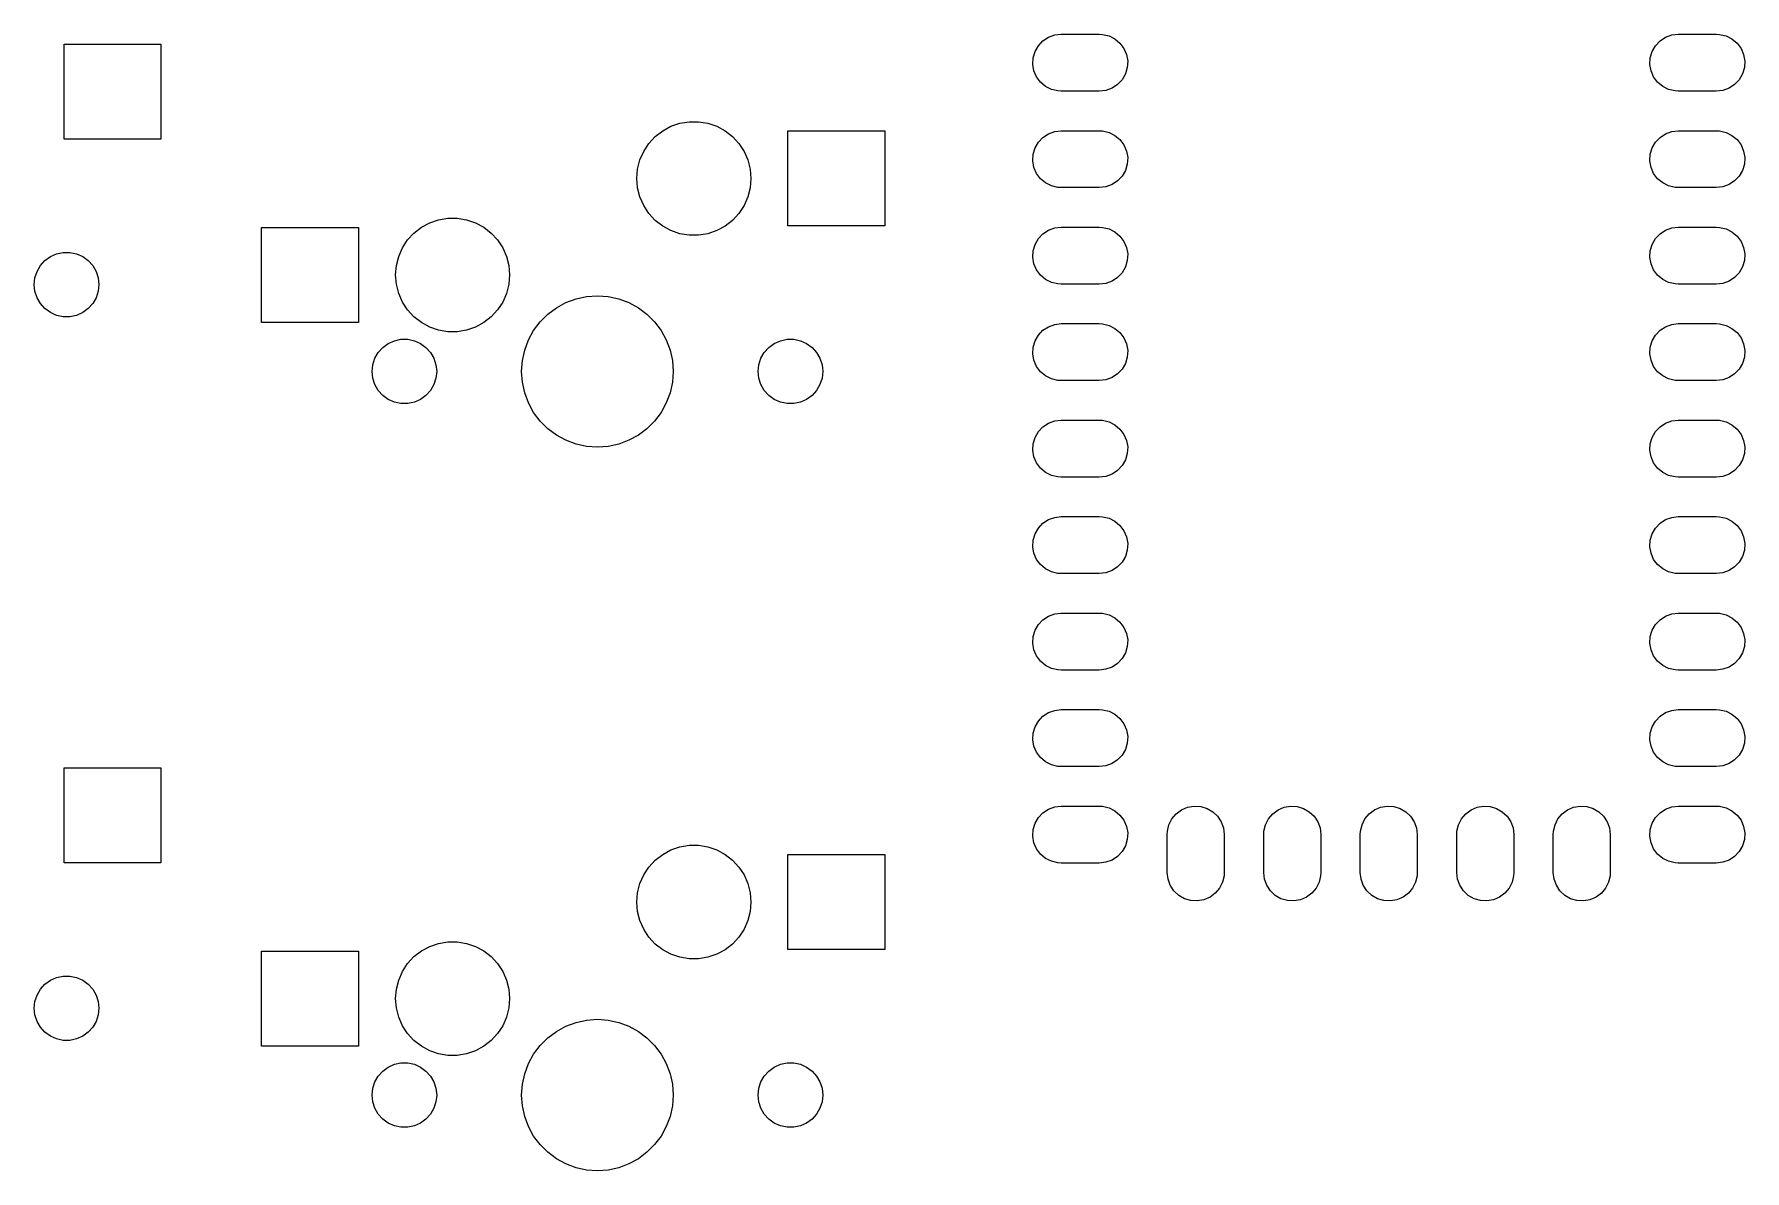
# Model space of a CAD drawing. Extents: x 100.9 to 197.1, y -148.6 to -73.4.
# Drawn here: x 152.06 to 197.07, y -103.34 to -73.42 of the extents above; entities that cross this region are included whole.
import ezdxf

# ---------------------------------------------------------------- set-up
doc = ezdxf.new("R2010")
doc.units = 0
doc.layers.add('BLACK', color=7, linetype='CONTINUOUS')

msp = doc.modelspace()

# ---------------------------------------------------------------- linework, layer by layer
at = {"layer": 'BLACK', "linetype": 'CONTINUOUS'}
for p, q in [((152.843, -76.18), (152.843, -73.68)), ((152.843, -73.68), (155.393, -73.68)), ((155.393, -73.68), (155.393, -76.18)), ((178.397, -73.8709), (178.484, -73.7201)), ((178.484, -73.7201), (178.604, -73.5935)), ((178.604, -73.5935), (178.749, -73.4978)), ((178.749, -73.4978), (178.913, -73.4382)), ((178.913, -73.4382), (179.086, -73.418)), ((179.086, -73.418), (180.086, -73.418)), ((180.086, -73.418), (180.173, -73.4231)), ((180.173, -73.4231), (180.343, -73.4632)), ((180.343, -73.4632), (180.498, -73.5414)), ((180.498, -73.5414), (180.632, -73.6533)), ((180.632, -73.6533), (180.736, -73.793)), ((180.736, -73.793), (180.804, -73.9529)), ((194.637, -73.8709), (194.724, -73.7201)), ((194.724, -73.7201), (194.844, -73.5935)), ((194.844, -73.5935), (194.989, -73.4978)), ((194.989, -73.4978), (195.153, -73.4382)), ((195.153, -73.4382), (195.326, -73.418)), ((195.326, -73.418), (196.326, -73.418)), ((196.326, -73.418), (196.413, -73.4231)), ((196.413, -73.4231), (196.583, -73.4632)), ((196.583, -73.4632), (196.738, -73.5414)), ((196.738, -73.5414), (196.872, -73.6533)), ((196.872, -73.6533), (196.976, -73.793)), ((196.976, -73.793), (197.044, -73.9529)), ((178.337, -74.2116), (178.347, -74.0378)), ((178.368, -74.3831), (178.337, -74.2116)), ((178.347, -74.0378), (178.397, -73.8709)), ((180.804, -73.9529), (180.835, -74.1244)), ((180.835, -74.1244), (180.825, -74.2982)), ((194.577, -74.2116), (194.587, -74.0378)), ((194.608, -74.3831), (194.577, -74.2116)), ((194.587, -74.0378), (194.637, -73.8709)), ((197.044, -73.9529), (197.075, -74.1244)), ((197.075, -74.1244), (197.065, -74.2982)), ((178.436, -74.543), (178.368, -74.3831)), ((178.54, -74.6827), (178.436, -74.543)), ((178.674, -74.7946), (178.54, -74.6827)), ((180.688, -74.6159), (180.568, -74.7425)), ((180.775, -74.4651), (180.688, -74.6159)), ((180.825, -74.2982), (180.775, -74.4651)), ((194.676, -74.543), (194.608, -74.3831)), ((194.78, -74.6827), (194.676, -74.543)), ((194.914, -74.7946), (194.78, -74.6827)), ((196.928, -74.6159), (196.808, -74.7425)), ((197.015, -74.4651), (196.928, -74.6159)), ((197.065, -74.2982), (197.015, -74.4651)), ((178.829, -74.8728), (178.674, -74.7946)), ((178.999, -74.9129), (178.829, -74.8728)), ((179.086, -74.918), (178.999, -74.9129)), ((180.086, -74.918), (179.086, -74.918)), ((180.259, -74.8978), (180.086, -74.918)), ((180.423, -74.8382), (180.259, -74.8978)), ((180.568, -74.7425), (180.423, -74.8382)), ((195.069, -74.8728), (194.914, -74.7946)), ((195.239, -74.9129), (195.069, -74.8728)), ((195.326, -74.918), (195.239, -74.9129)), ((196.326, -74.918), (195.326, -74.918)), ((196.499, -74.8978), (196.326, -74.918)), ((196.663, -74.8382), (196.499, -74.8978)), ((196.808, -74.7425), (196.663, -74.8382)), ((168.402, -76.1124), (168.598, -75.9603)), ((168.598, -75.9603), (168.815, -75.8423)), ((168.815, -75.8423), (169.05, -75.7619)), ((169.05, -75.7619), (169.294, -75.7211)), ((169.294, -75.7211), (169.542, -75.7211)), ((169.542, -75.7211), (169.786, -75.7619)), ((169.786, -75.7619), (170.021, -75.8423)), ((170.021, -75.8423), (170.238, -75.9603)), ((170.238, -75.9603), (170.434, -76.1124)), ((171.893, -78.466), (171.893, -75.966)), ((171.893, -75.966), (174.443, -75.966)), ((174.443, -75.966), (174.443, -78.466)), ((178.604, -76.1335), (178.749, -76.0378)), ((178.749, -76.0378), (178.913, -75.9782)), ((178.913, -75.9782), (179.086, -75.958)), ((179.086, -75.958), (180.086, -75.958)), ((180.086, -75.958), (180.173, -75.9631)), ((180.173, -75.9631), (180.343, -76.0032)), ((180.343, -76.0032), (180.498, -76.0814)), ((194.844, -76.1335), (194.989, -76.0378)), ((194.989, -76.0378), (195.153, -75.9782)), ((195.153, -75.9782), (195.326, -75.958)), ((195.326, -75.958), (196.326, -75.958)), ((196.326, -75.958), (196.413, -75.9631)), ((196.413, -75.9631), (196.583, -76.0032)), ((196.583, -76.0032), (196.738, -76.0814)), ((155.393, -76.18), (152.843, -76.18)), ((167.999, -76.729), (168.099, -76.5021)), ((168.099, -76.5021), (168.234, -76.2947)), ((168.234, -76.2947), (168.402, -76.1124)), ((170.434, -76.1124), (170.602, -76.2947)), ((170.602, -76.2947), (170.737, -76.5021)), ((170.737, -76.5021), (170.837, -76.729)), ((178.347, -76.5778), (178.397, -76.4109)), ((178.397, -76.4109), (178.484, -76.2601)), ((178.484, -76.2601), (178.604, -76.1335)), ((180.498, -76.0814), (180.632, -76.1933)), ((180.632, -76.1933), (180.736, -76.333)), ((180.736, -76.333), (180.804, -76.4929)), ((180.804, -76.4929), (180.835, -76.6644)), ((194.587, -76.5778), (194.637, -76.4109)), ((194.637, -76.4109), (194.724, -76.2601)), ((194.724, -76.2601), (194.844, -76.1335)), ((196.738, -76.0814), (196.872, -76.1933)), ((196.872, -76.1933), (196.976, -76.333)), ((196.976, -76.333), (197.044, -76.4929)), ((197.044, -76.4929), (197.075, -76.6644)), ((167.918, -77.216), (167.938, -76.9691)), ((167.938, -76.9691), (167.999, -76.729)), ((170.837, -76.729), (170.898, -76.9691)), ((170.898, -76.9691), (170.918, -77.216)), ((178.337, -76.7516), (178.347, -76.5778)), ((178.368, -76.9231), (178.337, -76.7516)), ((178.436, -77.083), (178.368, -76.9231)), ((180.825, -76.8382), (180.775, -77.0051)), ((180.835, -76.6644), (180.825, -76.8382)), ((194.577, -76.7516), (194.587, -76.5778)), ((194.608, -76.9231), (194.577, -76.7516)), ((194.676, -77.083), (194.608, -76.9231)), ((197.065, -76.8382), (197.015, -77.0051)), ((197.075, -76.6644), (197.065, -76.8382)), ((167.938, -77.4629), (167.918, -77.216)), ((170.918, -77.216), (170.898, -77.4629)), ((178.54, -77.2227), (178.436, -77.083)), ((178.674, -77.3346), (178.54, -77.2227)), ((178.829, -77.4128), (178.674, -77.3346)), ((178.999, -77.4529), (178.829, -77.4128)), ((180.423, -77.3782), (180.259, -77.4378)), ((180.568, -77.2825), (180.423, -77.3782)), ((180.688, -77.1559), (180.568, -77.2825)), ((180.775, -77.0051), (180.688, -77.1559)), ((194.78, -77.2227), (194.676, -77.083)), ((194.914, -77.3346), (194.78, -77.2227)), ((195.069, -77.4128), (194.914, -77.3346)), ((195.239, -77.4529), (195.069, -77.4128)), ((196.663, -77.3782), (196.499, -77.4378)), ((196.808, -77.2825), (196.663, -77.3782)), ((196.928, -77.1559), (196.808, -77.2825)), ((197.015, -77.0051), (196.928, -77.1559)), ((167.999, -77.703), (167.938, -77.4629)), ((168.099, -77.9299), (167.999, -77.703)), ((170.837, -77.703), (170.737, -77.9299)), ((170.898, -77.4629), (170.837, -77.703)), ((179.086, -77.458), (178.999, -77.4529)), ((180.086, -77.458), (179.086, -77.458)), ((180.259, -77.4378), (180.086, -77.458)), ((195.326, -77.458), (195.239, -77.4529)), ((196.326, -77.458), (195.326, -77.458)), ((196.499, -77.4378), (196.326, -77.458)), ((162.465, -78.3823), (162.7, -78.3019)), ((162.7, -78.3019), (162.944, -78.2611)), ((162.944, -78.2611), (163.192, -78.2611)), ((163.192, -78.2611), (163.436, -78.3019)), ((163.436, -78.3019), (163.671, -78.3823)), ((168.234, -78.1373), (168.099, -77.9299)), ((168.402, -78.3196), (168.234, -78.1373)), ((168.598, -78.4718), (168.402, -78.3196)), ((170.434, -78.3196), (170.238, -78.4718)), ((170.602, -78.1373), (170.434, -78.3196)), ((170.737, -77.9299), (170.602, -78.1373)), ((158.043, -81.006), (158.043, -78.506)), ((158.043, -78.506), (160.593, -78.506)), ((160.593, -78.506), (160.593, -81.006)), ((161.884, -78.8347), (162.052, -78.6524)), ((162.052, -78.6524), (162.248, -78.5002)), ((162.248, -78.5002), (162.465, -78.3823)), ((163.671, -78.3823), (163.888, -78.5002)), ((163.888, -78.5002), (164.084, -78.6524)), ((164.084, -78.6524), (164.252, -78.8347)), ((168.815, -78.5897), (168.598, -78.4718)), ((169.05, -78.6701), (168.815, -78.5897)), ((169.294, -78.7109), (169.05, -78.6701)), ((169.542, -78.7109), (169.294, -78.7109)), ((169.786, -78.6701), (169.542, -78.7109)), ((170.021, -78.5897), (169.786, -78.6701)), ((170.238, -78.4718), (170.021, -78.5897)), ((174.443, -78.466), (171.893, -78.466)), ((178.484, -78.8001), (178.604, -78.6735)), ((178.604, -78.6735), (178.749, -78.5778)), ((178.749, -78.5778), (178.913, -78.5182)), ((178.913, -78.5182), (179.086, -78.498)), ((179.086, -78.498), (180.086, -78.498)), ((180.086, -78.498), (180.173, -78.5031)), ((180.173, -78.5031), (180.343, -78.5432)), ((180.343, -78.5432), (180.498, -78.6214)), ((180.498, -78.6214), (180.632, -78.7333)), ((180.632, -78.7333), (180.736, -78.873)), ((194.724, -78.8001), (194.844, -78.6735)), ((194.844, -78.6735), (194.989, -78.5778)), ((194.989, -78.5778), (195.153, -78.5182)), ((195.153, -78.5182), (195.326, -78.498)), ((195.326, -78.498), (196.326, -78.498)), ((196.326, -78.498), (196.413, -78.5031)), ((196.413, -78.5031), (196.583, -78.5432)), ((196.583, -78.5432), (196.738, -78.6214)), ((196.738, -78.6214), (196.872, -78.7333)), ((196.872, -78.7333), (196.976, -78.873)), ((152.483, -79.2731), (152.645, -79.2007)), ((152.645, -79.2007), (152.819, -79.1638)), ((152.819, -79.1638), (152.997, -79.1638)), ((152.997, -79.1638), (153.171, -79.2007)), ((153.171, -79.2007), (153.333, -79.2731)), ((161.649, -79.269), (161.749, -79.0421)), ((161.749, -79.0421), (161.884, -78.8347)), ((164.252, -78.8347), (164.387, -79.0421)), ((164.387, -79.0421), (164.487, -79.269)), ((178.337, -79.2916), (178.347, -79.1178)), ((178.347, -79.1178), (178.397, -78.9509)), ((178.397, -78.9509), (178.484, -78.8001)), ((180.736, -78.873), (180.804, -79.0329)), ((180.804, -79.0329), (180.835, -79.2044)), ((180.835, -79.2044), (180.825, -79.3782)), ((194.577, -79.2916), (194.587, -79.1178)), ((194.587, -79.1178), (194.637, -78.9509)), ((194.637, -78.9509), (194.724, -78.8001)), ((196.976, -78.873), (197.044, -79.0329)), ((197.044, -79.0329), (197.075, -79.2044)), ((197.075, -79.2044), (197.065, -79.3782)), ((152.076, -79.8331), (152.131, -79.6639)), ((152.131, -79.6639), (152.22, -79.5099)), ((152.22, -79.5099), (152.339, -79.3777)), ((152.339, -79.3777), (152.483, -79.2731)), ((153.333, -79.2731), (153.477, -79.3777)), ((153.477, -79.3777), (153.596, -79.5099)), ((153.596, -79.5099), (153.685, -79.6639)), ((153.685, -79.6639), (153.74, -79.8331)), ((161.568, -79.756), (161.588, -79.5091)), ((161.588, -79.5091), (161.649, -79.269)), ((164.487, -79.269), (164.548, -79.5091)), ((164.548, -79.5091), (164.568, -79.756)), ((178.368, -79.4631), (178.337, -79.2916)), ((178.436, -79.623), (178.368, -79.4631)), ((178.54, -79.7627), (178.436, -79.623)), ((180.775, -79.5451), (180.688, -79.6959)), ((180.825, -79.3782), (180.775, -79.5451)), ((194.608, -79.4631), (194.577, -79.2916)), ((194.676, -79.623), (194.608, -79.4631)), ((194.78, -79.7627), (194.676, -79.623)), ((197.015, -79.5451), (196.928, -79.6959)), ((197.065, -79.3782), (197.015, -79.5451)), ((152.057, -80.01), (152.076, -79.8331)), ((152.076, -80.1869), (152.057, -80.01)), ((153.74, -79.8331), (153.759, -80.01)), ((153.759, -80.01), (153.74, -80.1869)), ((161.588, -80.0029), (161.568, -79.756)), ((161.649, -80.243), (161.588, -80.0029)), ((164.548, -80.0029), (164.487, -80.243)), ((164.568, -79.756), (164.548, -80.0029)), ((178.674, -79.8746), (178.54, -79.7627)), ((178.829, -79.9528), (178.674, -79.8746)), ((178.999, -79.9929), (178.829, -79.9528)), ((179.086, -79.998), (178.999, -79.9929)), ((180.086, -79.998), (179.086, -79.998)), ((180.259, -79.9778), (180.086, -79.998)), ((180.423, -79.9182), (180.259, -79.9778)), ((180.568, -79.8225), (180.423, -79.9182)), ((180.688, -79.6959), (180.568, -79.8225)), ((194.914, -79.8746), (194.78, -79.7627)), ((195.069, -79.9528), (194.914, -79.8746)), ((195.239, -79.9929), (195.069, -79.9528)), ((195.326, -79.998), (195.239, -79.9929)), ((196.326, -79.998), (195.326, -79.998)), ((196.499, -79.9778), (196.326, -79.998)), ((196.663, -79.9182), (196.499, -79.9778)), ((196.808, -79.8225), (196.663, -79.9182)), ((196.928, -79.6959), (196.808, -79.8225)), ((152.131, -80.3561), (152.076, -80.1869)), ((152.22, -80.5101), (152.131, -80.3561)), ((152.339, -80.6423), (152.22, -80.5101)), ((153.596, -80.5101), (153.477, -80.6423)), ((153.685, -80.3561), (153.596, -80.5101)), ((153.74, -80.1869), (153.685, -80.3561)), ((161.749, -80.4699), (161.649, -80.243)), ((161.884, -80.6773), (161.749, -80.4699)), ((164.387, -80.4699), (164.252, -80.6773)), ((164.487, -80.243), (164.387, -80.4699)), ((165.8, -80.6186), (166.05, -80.4823)), ((166.05, -80.4823), (166.316, -80.3829)), ((166.316, -80.3829), (166.594, -80.3224)), ((166.594, -80.3224), (166.878, -80.3021)), ((166.878, -80.3021), (167.162, -80.3224)), ((167.162, -80.3224), (167.44, -80.3829)), ((167.44, -80.3829), (167.706, -80.4823)), ((167.706, -80.4823), (167.956, -80.6186)), ((152.483, -80.7469), (152.339, -80.6423)), ((152.645, -80.8193), (152.483, -80.7469)), ((152.819, -80.8562), (152.645, -80.8193)), ((152.997, -80.8562), (152.819, -80.8562)), ((153.171, -80.8193), (152.997, -80.8562)), ((153.333, -80.7469), (153.171, -80.8193)), ((153.477, -80.6423), (153.333, -80.7469)), ((160.593, -81.006), (158.043, -81.006)), ((162.052, -80.8596), (161.884, -80.6773)), ((162.248, -81.0117), (162.052, -80.8596)), ((162.465, -81.1297), (162.248, -81.0117)), ((163.888, -81.0117), (163.671, -81.1297)), ((164.084, -80.8596), (163.888, -81.0117)), ((164.252, -80.6773), (164.084, -80.8596)), ((165.201, -81.218), (165.371, -80.9903)), ((165.371, -80.9903), (165.572, -80.7891)), ((165.572, -80.7891), (165.8, -80.6186)), ((167.956, -80.6186), (168.184, -80.7891)), ((168.184, -80.7891), (168.385, -80.9903)), ((168.385, -80.9903), (168.555, -81.218)), ((161.535, -81.4867), (161.709, -81.4498)), ((161.709, -81.4498), (161.887, -81.4498)), ((161.887, -81.4498), (162.061, -81.4867)), ((162.7, -81.2101), (162.465, -81.1297)), ((162.944, -81.2509), (162.7, -81.2101)), ((163.192, -81.2509), (162.944, -81.2509)), ((163.436, -81.2101), (163.192, -81.2509)), ((163.671, -81.1297), (163.436, -81.2101)), ((164.965, -81.7343), (165.064, -81.4677)), ((165.064, -81.4677), (165.201, -81.218)), ((168.555, -81.218), (168.692, -81.4677)), ((168.692, -81.4677), (168.791, -81.7343)), ((171.695, -81.4867), (171.869, -81.4498)), ((171.869, -81.4498), (172.047, -81.4498)), ((172.047, -81.4498), (172.221, -81.4867)), ((178.397, -81.4909), (178.484, -81.3401)), ((178.484, -81.3401), (178.604, -81.2135)), ((178.604, -81.2135), (178.749, -81.1178)), ((178.749, -81.1178), (178.913, -81.0582)), ((178.913, -81.0582), (179.086, -81.038)), ((179.086, -81.038), (180.086, -81.038)), ((180.086, -81.038), (180.173, -81.0431)), ((180.173, -81.0431), (180.343, -81.0832)), ((180.343, -81.0832), (180.498, -81.1614)), ((180.498, -81.1614), (180.632, -81.2733)), ((180.632, -81.2733), (180.736, -81.413)), ((180.736, -81.413), (180.804, -81.5729)), ((194.637, -81.4909), (194.724, -81.3401)), ((194.724, -81.3401), (194.844, -81.2135)), ((194.844, -81.2135), (194.989, -81.1178)), ((194.989, -81.1178), (195.153, -81.0582)), ((195.153, -81.0582), (195.326, -81.038)), ((195.326, -81.038), (196.326, -81.038)), ((196.326, -81.038), (196.413, -81.0431)), ((196.413, -81.0431), (196.583, -81.0832)), ((196.583, -81.0832), (196.738, -81.1614)), ((196.738, -81.1614), (196.872, -81.2733)), ((196.872, -81.2733), (196.976, -81.413)), ((196.976, -81.413), (197.044, -81.5729)), ((161.021, -81.9499), (161.11, -81.7959)), ((161.11, -81.7959), (161.229, -81.6637)), ((161.229, -81.6637), (161.373, -81.5591)), ((161.373, -81.5591), (161.535, -81.4867)), ((162.061, -81.4867), (162.223, -81.5591)), ((162.223, -81.5591), (162.367, -81.6637)), ((162.367, -81.6637), (162.486, -81.7959)), ((162.486, -81.7959), (162.575, -81.9499)), ((164.904, -82.0122), (164.965, -81.7343)), ((168.791, -81.7343), (168.852, -82.0122)), ((171.181, -81.9499), (171.27, -81.7959)), ((171.27, -81.7959), (171.389, -81.6637)), ((171.389, -81.6637), (171.533, -81.5591)), ((171.533, -81.5591), (171.695, -81.4867)), ((172.221, -81.4867), (172.383, -81.5591)), ((172.383, -81.5591), (172.527, -81.6637)), ((172.527, -81.6637), (172.646, -81.7959)), ((172.646, -81.7959), (172.735, -81.9499)), ((178.337, -81.8316), (178.347, -81.6578)), ((178.368, -82.0031), (178.337, -81.8316)), ((178.347, -81.6578), (178.397, -81.4909)), ((180.825, -81.9182), (180.775, -82.0851)), ((180.804, -81.5729), (180.835, -81.7444)), ((180.835, -81.7444), (180.825, -81.9182)), ((194.577, -81.8316), (194.587, -81.6578)), ((194.608, -82.0031), (194.577, -81.8316)), ((194.587, -81.6578), (194.637, -81.4909)), ((197.065, -81.9182), (197.015, -82.0851)), ((197.044, -81.5729), (197.075, -81.7444)), ((197.075, -81.7444), (197.065, -81.9182)), ((160.947, -82.296), (160.966, -82.1191)), ((160.966, -82.4729), (160.947, -82.296)), ((160.966, -82.1191), (161.021, -81.9499)), ((162.575, -81.9499), (162.63, -82.1191)), ((162.63, -82.1191), (162.649, -82.296)), ((162.649, -82.296), (162.63, -82.4729)), ((164.884, -82.296), (164.904, -82.0122)), ((164.904, -82.5798), (164.884, -82.296)), ((168.852, -82.0122), (168.872, -82.296)), ((168.872, -82.296), (168.852, -82.5798)), ((171.107, -82.296), (171.126, -82.1191)), ((171.126, -82.4729), (171.107, -82.296)), ((171.126, -82.1191), (171.181, -81.9499)), ((172.735, -81.9499), (172.79, -82.1191)), ((172.79, -82.1191), (172.809, -82.296)), ((172.809, -82.296), (172.79, -82.4729)), ((178.436, -82.163), (178.368, -82.0031)), ((178.54, -82.3027), (178.436, -82.163)), ((178.674, -82.4146), (178.54, -82.3027)), ((180.568, -82.3625), (180.423, -82.4582)), ((180.688, -82.2359), (180.568, -82.3625)), ((180.775, -82.0851), (180.688, -82.2359)), ((194.676, -82.163), (194.608, -82.0031)), ((194.78, -82.3027), (194.676, -82.163)), ((194.914, -82.4146), (194.78, -82.3027)), ((196.808, -82.3625), (196.663, -82.4582)), ((196.928, -82.2359), (196.808, -82.3625)), ((197.015, -82.0851), (196.928, -82.2359)), ((161.021, -82.6421), (160.966, -82.4729)), ((161.11, -82.7961), (161.021, -82.6421)), ((161.229, -82.9283), (161.11, -82.7961)), ((162.486, -82.7961), (162.367, -82.9283)), ((162.575, -82.6421), (162.486, -82.7961)), ((162.63, -82.4729), (162.575, -82.6421)), ((164.965, -82.8577), (164.904, -82.5798)), ((168.852, -82.5798), (168.791, -82.8577)), ((171.181, -82.6421), (171.126, -82.4729)), ((171.27, -82.7961), (171.181, -82.6421)), ((171.389, -82.9283), (171.27, -82.7961)), ((172.646, -82.7961), (172.527, -82.9283)), ((172.735, -82.6421), (172.646, -82.7961)), ((172.79, -82.4729), (172.735, -82.6421)), ((178.829, -82.4928), (178.674, -82.4146)), ((178.999, -82.5329), (178.829, -82.4928)), ((179.086, -82.538), (178.999, -82.5329)), ((180.086, -82.538), (179.086, -82.538)), ((180.259, -82.5178), (180.086, -82.538)), ((180.423, -82.4582), (180.259, -82.5178)), ((195.069, -82.4928), (194.914, -82.4146)), ((195.239, -82.5329), (195.069, -82.4928)), ((195.326, -82.538), (195.239, -82.5329)), ((196.326, -82.538), (195.326, -82.538)), ((196.499, -82.5178), (196.326, -82.538)), ((196.663, -82.4582), (196.499, -82.5178)), ((161.373, -83.0329), (161.229, -82.9283)), ((161.535, -83.1053), (161.373, -83.0329)), ((161.709, -83.1422), (161.535, -83.1053)), ((161.887, -83.1422), (161.709, -83.1422)), ((162.061, -83.1053), (161.887, -83.1422)), ((162.223, -83.0329), (162.061, -83.1053)), ((162.367, -82.9283), (162.223, -83.0329)), ((165.064, -83.1243), (164.965, -82.8577)), ((165.201, -83.374), (165.064, -83.1243)), ((168.692, -83.1243), (168.555, -83.374)), ((168.791, -82.8577), (168.692, -83.1243)), ((171.533, -83.0329), (171.389, -82.9283)), ((171.695, -83.1053), (171.533, -83.0329)), ((171.869, -83.1422), (171.695, -83.1053)), ((172.047, -83.1422), (171.869, -83.1422)), ((172.221, -83.1053), (172.047, -83.1422)), ((172.383, -83.0329), (172.221, -83.1053)), ((172.527, -82.9283), (172.383, -83.0329)), ((165.371, -83.6017), (165.201, -83.374)), ((165.572, -83.8029), (165.371, -83.6017)), ((168.385, -83.6017), (168.184, -83.8029)), ((168.555, -83.374), (168.385, -83.6017)), ((178.604, -83.7535), (178.749, -83.6578)), ((178.749, -83.6578), (178.913, -83.5982)), ((178.913, -83.5982), (179.086, -83.578)), ((179.086, -83.578), (180.086, -83.578)), ((180.086, -83.578), (180.173, -83.5831)), ((180.173, -83.5831), (180.343, -83.6232)), ((180.343, -83.6232), (180.498, -83.7014)), ((180.498, -83.7014), (180.632, -83.8133)), ((194.844, -83.7535), (194.989, -83.6578)), ((194.989, -83.6578), (195.153, -83.5982)), ((195.153, -83.5982), (195.326, -83.578)), ((195.326, -83.578), (196.326, -83.578)), ((196.326, -83.578), (196.413, -83.5831)), ((196.413, -83.5831), (196.583, -83.6232)), ((196.583, -83.6232), (196.738, -83.7014)), ((196.738, -83.7014), (196.872, -83.8133)), ((165.8, -83.9734), (165.572, -83.8029)), ((166.05, -84.1097), (165.8, -83.9734)), ((166.316, -84.2091), (166.05, -84.1097)), ((167.706, -84.1097), (167.44, -84.2091)), ((167.956, -83.9734), (167.706, -84.1097)), ((168.184, -83.8029), (167.956, -83.9734)), ((178.347, -84.1978), (178.397, -84.0309)), ((178.397, -84.0309), (178.484, -83.8801)), ((178.484, -83.8801), (178.604, -83.7535)), ((180.632, -83.8133), (180.736, -83.953)), ((180.736, -83.953), (180.804, -84.1129)), ((180.804, -84.1129), (180.835, -84.2844)), ((194.587, -84.1978), (194.637, -84.0309)), ((194.637, -84.0309), (194.724, -83.8801)), ((194.724, -83.8801), (194.844, -83.7535)), ((196.872, -83.8133), (196.976, -83.953)), ((196.976, -83.953), (197.044, -84.1129)), ((197.044, -84.1129), (197.075, -84.2844)), ((166.594, -84.2696), (166.316, -84.2091)), ((166.878, -84.2899), (166.594, -84.2696)), ((167.162, -84.2696), (166.878, -84.2899)), ((167.44, -84.2091), (167.162, -84.2696)), ((178.337, -84.3716), (178.347, -84.1978)), ((178.368, -84.5431), (178.337, -84.3716)), ((178.436, -84.703), (178.368, -84.5431)), ((180.775, -84.6251), (180.688, -84.7759)), ((180.825, -84.4582), (180.775, -84.6251)), ((180.835, -84.2844), (180.825, -84.4582)), ((194.577, -84.3716), (194.587, -84.1978)), ((194.608, -84.5431), (194.577, -84.3716)), ((194.676, -84.703), (194.608, -84.5431)), ((197.015, -84.6251), (196.928, -84.7759)), ((197.065, -84.4582), (197.015, -84.6251)), ((197.075, -84.2844), (197.065, -84.4582)), ((178.54, -84.8427), (178.436, -84.703)), ((178.674, -84.9546), (178.54, -84.8427)), ((178.829, -85.0328), (178.674, -84.9546)), ((178.999, -85.0729), (178.829, -85.0328)), ((179.086, -85.078), (178.999, -85.0729)), ((180.086, -85.078), (179.086, -85.078)), ((180.259, -85.0578), (180.086, -85.078)), ((180.423, -84.9982), (180.259, -85.0578)), ((180.568, -84.9025), (180.423, -84.9982)), ((180.688, -84.7759), (180.568, -84.9025)), ((194.78, -84.8427), (194.676, -84.703)), ((194.914, -84.9546), (194.78, -84.8427)), ((195.069, -85.0328), (194.914, -84.9546)), ((195.239, -85.0729), (195.069, -85.0328)), ((195.326, -85.078), (195.239, -85.0729)), ((196.326, -85.078), (195.326, -85.078)), ((196.499, -85.0578), (196.326, -85.078)), ((196.663, -84.9982), (196.499, -85.0578)), ((196.808, -84.9025), (196.663, -84.9982)), ((196.928, -84.7759), (196.808, -84.9025)), ((178.397, -86.5709), (178.484, -86.4201)), ((178.484, -86.4201), (178.604, -86.2935)), ((178.604, -86.2935), (178.749, -86.1978)), ((178.749, -86.1978), (178.913, -86.1382)), ((178.913, -86.1382), (179.086, -86.118)), ((179.086, -86.118), (180.086, -86.118)), ((180.086, -86.118), (180.173, -86.1231)), ((180.173, -86.1231), (180.343, -86.1632)), ((180.343, -86.1632), (180.498, -86.2414)), ((180.498, -86.2414), (180.632, -86.3533)), ((180.632, -86.3533), (180.736, -86.493)), ((194.637, -86.5709), (194.724, -86.4201)), ((194.724, -86.4201), (194.844, -86.2935)), ((194.844, -86.2935), (194.989, -86.1978)), ((194.989, -86.1978), (195.153, -86.1382)), ((195.153, -86.1382), (195.326, -86.118)), ((195.326, -86.118), (196.326, -86.118)), ((196.326, -86.118), (196.413, -86.1231)), ((196.413, -86.1231), (196.583, -86.1632)), ((196.583, -86.1632), (196.738, -86.2414)), ((196.738, -86.2414), (196.872, -86.3533)), ((196.872, -86.3533), (196.976, -86.493)), ((178.337, -86.9116), (178.347, -86.7378)), ((178.347, -86.7378), (178.397, -86.5709)), ((180.736, -86.493), (180.804, -86.6529)), ((180.804, -86.6529), (180.835, -86.8244)), ((180.835, -86.8244), (180.825, -86.9982)), ((194.577, -86.9116), (194.587, -86.7378)), ((194.587, -86.7378), (194.637, -86.5709)), ((196.976, -86.493), (197.044, -86.6529)), ((197.044, -86.6529), (197.075, -86.8244)), ((197.075, -86.8244), (197.065, -86.9982)), ((178.368, -87.0831), (178.337, -86.9116)), ((178.436, -87.243), (178.368, -87.0831)), ((178.54, -87.3827), (178.436, -87.243)), ((180.688, -87.3159), (180.568, -87.4425)), ((180.775, -87.1651), (180.688, -87.3159)), ((180.825, -86.9982), (180.775, -87.1651)), ((194.608, -87.0831), (194.577, -86.9116)), ((194.676, -87.243), (194.608, -87.0831)), ((194.78, -87.3827), (194.676, -87.243)), ((196.928, -87.3159), (196.808, -87.4425)), ((197.015, -87.1651), (196.928, -87.3159)), ((197.065, -86.9982), (197.015, -87.1651)), ((178.674, -87.4946), (178.54, -87.3827)), ((178.829, -87.5728), (178.674, -87.4946)), ((178.999, -87.6129), (178.829, -87.5728)), ((179.086, -87.618), (178.999, -87.6129)), ((180.086, -87.618), (179.086, -87.618)), ((180.259, -87.5978), (180.086, -87.618)), ((180.423, -87.5382), (180.259, -87.5978)), ((180.568, -87.4425), (180.423, -87.5382)), ((194.914, -87.4946), (194.78, -87.3827)), ((195.069, -87.5728), (194.914, -87.4946)), ((195.239, -87.6129), (195.069, -87.5728)), ((195.326, -87.618), (195.239, -87.6129)), ((196.326, -87.618), (195.326, -87.618)), ((196.499, -87.5978), (196.326, -87.618)), ((196.663, -87.5382), (196.499, -87.5978)), ((196.808, -87.4425), (196.663, -87.5382)), ((178.749, -88.7378), (178.913, -88.6782)), ((178.913, -88.6782), (179.086, -88.658)), ((179.086, -88.658), (180.086, -88.658)), ((180.086, -88.658), (180.173, -88.6631)), ((180.173, -88.6631), (180.343, -88.7032)), ((194.989, -88.7378), (195.153, -88.6782)), ((195.153, -88.6782), (195.326, -88.658)), ((195.326, -88.658), (196.326, -88.658)), ((196.326, -88.658), (196.413, -88.6631)), ((196.413, -88.6631), (196.583, -88.7032)), ((178.347, -89.2778), (178.397, -89.1109)), ((178.397, -89.1109), (178.484, -88.9601)), ((178.484, -88.9601), (178.604, -88.8335)), ((178.604, -88.8335), (178.749, -88.7378)), ((180.343, -88.7032), (180.498, -88.7814)), ((180.498, -88.7814), (180.632, -88.8933)), ((180.632, -88.8933), (180.736, -89.033)), ((180.736, -89.033), (180.804, -89.1929)), ((194.587, -89.2778), (194.637, -89.1109)), ((194.637, -89.1109), (194.724, -88.9601)), ((194.724, -88.9601), (194.844, -88.8335)), ((194.844, -88.8335), (194.989, -88.7378)), ((196.583, -88.7032), (196.738, -88.7814)), ((196.738, -88.7814), (196.872, -88.8933)), ((196.872, -88.8933), (196.976, -89.033)), ((196.976, -89.033), (197.044, -89.1929)), ((178.337, -89.4516), (178.347, -89.2778)), ((178.368, -89.6231), (178.337, -89.4516)), ((180.825, -89.5382), (180.775, -89.7051)), ((180.804, -89.1929), (180.835, -89.3644)), ((180.835, -89.3644), (180.825, -89.5382)), ((194.577, -89.4516), (194.587, -89.2778)), ((194.608, -89.6231), (194.577, -89.4516)), ((197.065, -89.5382), (197.015, -89.7051)), ((197.044, -89.1929), (197.075, -89.3644)), ((197.075, -89.3644), (197.065, -89.5382)), ((178.436, -89.783), (178.368, -89.6231)), ((178.54, -89.9227), (178.436, -89.783)), ((178.674, -90.0346), (178.54, -89.9227)), ((178.829, -90.1128), (178.674, -90.0346)), ((180.568, -89.9825), (180.423, -90.0782)), ((180.688, -89.8559), (180.568, -89.9825)), ((180.775, -89.7051), (180.688, -89.8559)), ((194.676, -89.783), (194.608, -89.6231)), ((194.78, -89.9227), (194.676, -89.783)), ((194.914, -90.0346), (194.78, -89.9227)), ((195.069, -90.1128), (194.914, -90.0346)), ((196.808, -89.9825), (196.663, -90.0782)), ((196.928, -89.8559), (196.808, -89.9825)), ((197.015, -89.7051), (196.928, -89.8559)), ((178.999, -90.1529), (178.829, -90.1128)), ((179.086, -90.158), (178.999, -90.1529)), ((180.086, -90.158), (179.086, -90.158)), ((180.259, -90.1378), (180.086, -90.158)), ((180.423, -90.0782), (180.259, -90.1378)), ((195.239, -90.1529), (195.069, -90.1128)), ((195.326, -90.158), (195.239, -90.1529)), ((196.326, -90.158), (195.326, -90.158)), ((196.499, -90.1378), (196.326, -90.158)), ((196.663, -90.0782), (196.499, -90.1378)), ((178.484, -91.5001), (178.604, -91.3735)), ((178.604, -91.3735), (178.749, -91.2778)), ((178.749, -91.2778), (178.913, -91.2182)), ((178.913, -91.2182), (179.086, -91.198)), ((179.086, -91.198), (180.086, -91.198)), ((180.086, -91.198), (180.173, -91.2031)), ((180.173, -91.2031), (180.343, -91.2432)), ((180.343, -91.2432), (180.498, -91.3214)), ((180.498, -91.3214), (180.632, -91.4333)), ((194.724, -91.5001), (194.844, -91.3735)), ((194.844, -91.3735), (194.989, -91.2778)), ((194.989, -91.2778), (195.153, -91.2182)), ((195.153, -91.2182), (195.326, -91.198)), ((195.326, -91.198), (196.326, -91.198)), ((196.326, -91.198), (196.413, -91.2031)), ((196.413, -91.2031), (196.583, -91.2432)), ((196.583, -91.2432), (196.738, -91.3214)), ((196.738, -91.3214), (196.872, -91.4333)), ((178.337, -91.9916), (178.347, -91.8178)), ((178.347, -91.8178), (178.397, -91.6509)), ((178.397, -91.6509), (178.484, -91.5001)), ((180.632, -91.4333), (180.736, -91.573)), ((180.736, -91.573), (180.804, -91.7329)), ((180.804, -91.7329), (180.835, -91.9044)), ((194.577, -91.9916), (194.587, -91.8178)), ((194.587, -91.8178), (194.637, -91.6509)), ((194.637, -91.6509), (194.724, -91.5001)), ((196.872, -91.4333), (196.976, -91.573)), ((196.976, -91.573), (197.044, -91.7329)), ((197.044, -91.7329), (197.075, -91.9044)), ((178.368, -92.1631), (178.337, -91.9916)), ((178.436, -92.323), (178.368, -92.1631)), ((180.775, -92.2451), (180.688, -92.3959)), ((180.825, -92.0782), (180.775, -92.2451)), ((180.835, -91.9044), (180.825, -92.0782)), ((194.608, -92.1631), (194.577, -91.9916)), ((194.676, -92.323), (194.608, -92.1631)), ((197.015, -92.2451), (196.928, -92.3959)), ((197.065, -92.0782), (197.015, -92.2451)), ((197.075, -91.9044), (197.065, -92.0782)), ((152.843, -95.23), (152.843, -92.73)), ((152.843, -92.73), (155.393, -92.73)), ((155.393, -92.73), (155.393, -95.23)), ((178.54, -92.4627), (178.436, -92.323)), ((178.674, -92.5746), (178.54, -92.4627)), ((178.829, -92.6528), (178.674, -92.5746)), ((178.999, -92.6929), (178.829, -92.6528)), ((179.086, -92.698), (178.999, -92.6929)), ((180.086, -92.698), (179.086, -92.698)), ((180.259, -92.6778), (180.086, -92.698)), ((180.423, -92.6182), (180.259, -92.6778)), ((180.568, -92.5225), (180.423, -92.6182)), ((180.688, -92.3959), (180.568, -92.5225)), ((194.78, -92.4627), (194.676, -92.323)), ((194.914, -92.5746), (194.78, -92.4627)), ((195.069, -92.6528), (194.914, -92.5746)), ((195.239, -92.6929), (195.069, -92.6528)), ((195.326, -92.698), (195.239, -92.6929)), ((196.326, -92.698), (195.326, -92.698)), ((196.499, -92.6778), (196.326, -92.698)), ((196.663, -92.6182), (196.499, -92.6778)), ((196.808, -92.5225), (196.663, -92.6182)), ((196.928, -92.3959), (196.808, -92.5225)), ((178.397, -94.1909), (178.484, -94.0401)), ((178.484, -94.0401), (178.604, -93.9135)), ((178.604, -93.9135), (178.749, -93.8178)), ((178.749, -93.8178), (178.913, -93.7582)), ((178.913, -93.7582), (179.086, -93.738)), ((179.086, -93.738), (180.086, -93.738)), ((180.086, -93.738), (180.173, -93.7431)), ((180.173, -93.7431), (180.343, -93.7832)), ((180.343, -93.7832), (180.498, -93.8614)), ((180.498, -93.8614), (180.632, -93.9733)), ((180.632, -93.9733), (180.736, -94.113)), ((181.921, -94.2315), (181.999, -94.0759)), ((181.999, -94.0759), (182.111, -93.9425)), ((182.111, -93.9425), (182.251, -93.8385)), ((182.251, -93.8385), (182.411, -93.7695)), ((182.411, -93.7695), (182.582, -93.7393)), ((182.582, -93.7393), (182.756, -93.7494)), ((182.756, -93.7494), (182.923, -93.7993)), ((182.923, -93.7993), (183.074, -93.8864)), ((183.074, -93.8864), (183.201, -94.0059)), ((183.201, -94.0059), (183.296, -94.1514)), ((184.461, -94.2315), (184.539, -94.0759)), ((184.539, -94.0759), (184.651, -93.9425)), ((184.651, -93.9425), (184.791, -93.8385)), ((184.791, -93.8385), (184.951, -93.7695)), ((184.951, -93.7695), (185.122, -93.7393)), ((185.122, -93.7393), (185.296, -93.7494)), ((185.296, -93.7494), (185.463, -93.7993)), ((185.463, -93.7993), (185.614, -93.8864)), ((185.614, -93.8864), (185.741, -94.0059)), ((185.741, -94.0059), (185.836, -94.1514)), ((187.001, -94.2315), (187.079, -94.0759)), ((187.079, -94.0759), (187.191, -93.9425)), ((187.191, -93.9425), (187.331, -93.8385)), ((187.331, -93.8385), (187.491, -93.7695)), ((187.491, -93.7695), (187.662, -93.7393)), ((187.662, -93.7393), (187.836, -93.7494)), ((187.836, -93.7494), (188.003, -93.7993)), ((188.003, -93.7993), (188.154, -93.8864)), ((188.154, -93.8864), (188.281, -94.0059)), ((188.281, -94.0059), (188.376, -94.1514)), ((189.541, -94.2315), (189.619, -94.0759)), ((189.619, -94.0759), (189.731, -93.9425)), ((189.731, -93.9425), (189.871, -93.8385)), ((189.871, -93.8385), (190.031, -93.7695)), ((190.031, -93.7695), (190.202, -93.7393)), ((190.202, -93.7393), (190.376, -93.7494)), ((190.376, -93.7494), (190.543, -93.7993)), ((190.543, -93.7993), (190.694, -93.8864)), ((190.694, -93.8864), (190.821, -94.0059)), ((190.821, -94.0059), (190.916, -94.1514)), ((192.081, -94.2315), (192.159, -94.0759)), ((192.159, -94.0759), (192.271, -93.9425)), ((192.271, -93.9425), (192.411, -93.8385)), ((192.411, -93.8385), (192.571, -93.7695)), ((192.571, -93.7695), (192.742, -93.7393)), ((192.742, -93.7393), (192.916, -93.7494)), ((192.916, -93.7494), (193.083, -93.7993)), ((193.083, -93.7993), (193.234, -93.8864)), ((193.234, -93.8864), (193.361, -94.0059)), ((193.361, -94.0059), (193.456, -94.1514)), ((194.637, -94.1909), (194.724, -94.0401)), ((194.724, -94.0401), (194.844, -93.9135)), ((194.844, -93.9135), (194.989, -93.8178)), ((194.989, -93.8178), (195.153, -93.7582)), ((195.153, -93.7582), (195.326, -93.738)), ((195.326, -93.738), (196.326, -93.738)), ((196.326, -93.738), (196.413, -93.7431)), ((196.413, -93.7431), (196.583, -93.7832)), ((196.583, -93.7832), (196.738, -93.8614)), ((196.738, -93.8614), (196.872, -93.9733)), ((196.872, -93.9733), (196.976, -94.113)), ((178.337, -94.5316), (178.347, -94.3578)), ((178.368, -94.7031), (178.337, -94.5316)), ((178.347, -94.3578), (178.397, -94.1909)), ((180.736, -94.113), (180.804, -94.2729)), ((180.804, -94.2729), (180.835, -94.4444)), ((180.835, -94.4444), (180.825, -94.6182)), ((181.876, -94.488), (181.881, -94.4009)), ((181.876, -95.488), (181.876, -94.488)), ((181.881, -94.4009), (181.921, -94.2315)), ((183.296, -94.1514), (183.356, -94.315)), ((183.356, -94.315), (183.376, -94.488)), ((183.376, -94.488), (183.376, -95.488)), ((184.416, -94.488), (184.421, -94.4009)), ((184.416, -95.488), (184.416, -94.488)), ((184.421, -94.4009), (184.461, -94.2315)), ((185.836, -94.1514), (185.896, -94.315)), ((185.896, -94.315), (185.916, -94.488)), ((185.916, -94.488), (185.916, -95.488)), ((186.956, -94.488), (186.961, -94.4009)), ((186.956, -95.488), (186.956, -94.488)), ((186.961, -94.4009), (187.001, -94.2315)), ((188.376, -94.1514), (188.436, -94.315)), ((188.436, -94.315), (188.456, -94.488)), ((188.456, -94.488), (188.456, -95.488)), ((189.496, -94.488), (189.501, -94.4009)), ((189.496, -95.488), (189.496, -94.488)), ((189.501, -94.4009), (189.541, -94.2315)), ((190.916, -94.1514), (190.976, -94.315)), ((190.976, -94.315), (190.996, -94.488)), ((190.996, -94.488), (190.996, -95.488)), ((192.036, -94.488), (192.041, -94.4009)), ((192.036, -95.488), (192.036, -94.488)), ((192.041, -94.4009), (192.081, -94.2315)), ((193.456, -94.1514), (193.516, -94.315)), ((193.516, -94.315), (193.536, -94.488)), ((193.536, -94.488), (193.536, -95.488)), ((194.577, -94.5316), (194.587, -94.3578)), ((194.608, -94.7031), (194.577, -94.5316)), ((194.587, -94.3578), (194.637, -94.1909)), ((196.976, -94.113), (197.044, -94.2729)), ((197.044, -94.2729), (197.075, -94.4444)), ((197.075, -94.4444), (197.065, -94.6182)), ((168.598, -95.0102), (168.815, -94.8923)), ((168.815, -94.8923), (169.05, -94.8119)), ((169.05, -94.8119), (169.294, -94.7711)), ((169.294, -94.7711), (169.542, -94.7711)), ((169.542, -94.7711), (169.786, -94.8119)), ((169.786, -94.8119), (170.021, -94.8923)), ((170.021, -94.8923), (170.238, -95.0102)), ((178.436, -94.863), (178.368, -94.7031)), ((178.54, -95.0027), (178.436, -94.863)), ((180.688, -94.9359), (180.568, -95.0625)), ((180.775, -94.7851), (180.688, -94.9359)), ((180.825, -94.6182), (180.775, -94.7851)), ((194.676, -94.863), (194.608, -94.7031)), ((194.78, -95.0027), (194.676, -94.863)), ((196.928, -94.9359), (196.808, -95.0625)), ((197.015, -94.7851), (196.928, -94.9359)), ((197.065, -94.6182), (197.015, -94.7851)), ((155.393, -95.23), (152.843, -95.23)), ((168.099, -95.5521), (168.234, -95.3447)), ((168.234, -95.3447), (168.402, -95.1624)), ((168.402, -95.1624), (168.598, -95.0102)), ((170.238, -95.0102), (170.434, -95.1624)), ((170.434, -95.1624), (170.602, -95.3447)), ((170.602, -95.3447), (170.737, -95.5521)), ((171.893, -97.516), (171.893, -95.016)), ((171.893, -95.016), (174.443, -95.016)), ((174.443, -95.016), (174.443, -97.516)), ((178.674, -95.1146), (178.54, -95.0027)), ((178.829, -95.1928), (178.674, -95.1146)), ((178.999, -95.2329), (178.829, -95.1928)), ((179.086, -95.238), (178.999, -95.2329)), ((180.086, -95.238), (179.086, -95.238)), ((180.259, -95.2178), (180.086, -95.238)), ((180.423, -95.1582), (180.259, -95.2178)), ((180.568, -95.0625), (180.423, -95.1582)), ((194.914, -95.1146), (194.78, -95.0027)), ((195.069, -95.1928), (194.914, -95.1146)), ((195.239, -95.2329), (195.069, -95.1928)), ((195.326, -95.238), (195.239, -95.2329)), ((196.326, -95.238), (195.326, -95.238)), ((196.499, -95.2178), (196.326, -95.238)), ((196.663, -95.1582), (196.499, -95.2178)), ((196.808, -95.0625), (196.663, -95.1582)), ((167.938, -96.0191), (167.999, -95.779)), ((167.999, -95.779), (168.099, -95.5521)), ((170.737, -95.5521), (170.837, -95.779)), ((170.837, -95.779), (170.898, -96.0191)), ((181.896, -95.661), (181.876, -95.488)), ((181.956, -95.8246), (181.896, -95.661)), ((182.051, -95.9701), (181.956, -95.8246)), ((183.331, -95.7445), (183.253, -95.9001)), ((183.371, -95.5751), (183.331, -95.7445)), ((183.376, -95.488), (183.371, -95.5751)), ((184.436, -95.661), (184.416, -95.488)), ((184.496, -95.8246), (184.436, -95.661)), ((184.591, -95.9701), (184.496, -95.8246)), ((185.871, -95.7445), (185.793, -95.9001)), ((185.911, -95.5751), (185.871, -95.7445)), ((185.916, -95.488), (185.911, -95.5751)), ((186.976, -95.661), (186.956, -95.488)), ((187.036, -95.8246), (186.976, -95.661)), ((187.131, -95.9701), (187.036, -95.8246)), ((188.411, -95.7445), (188.333, -95.9001)), ((188.451, -95.5751), (188.411, -95.7445)), ((188.456, -95.488), (188.451, -95.5751)), ((189.516, -95.661), (189.496, -95.488)), ((189.576, -95.8246), (189.516, -95.661)), ((189.671, -95.9701), (189.576, -95.8246)), ((190.951, -95.7445), (190.873, -95.9001)), ((190.991, -95.5751), (190.951, -95.7445)), ((190.996, -95.488), (190.991, -95.5751)), ((192.056, -95.661), (192.036, -95.488)), ((192.116, -95.8246), (192.056, -95.661)), ((192.211, -95.9701), (192.116, -95.8246)), ((193.491, -95.7445), (193.413, -95.9001)), ((193.531, -95.5751), (193.491, -95.7445)), ((193.536, -95.488), (193.531, -95.5751)), ((167.918, -96.266), (167.938, -96.0191)), ((167.938, -96.5129), (167.918, -96.266)), ((170.898, -96.0191), (170.918, -96.266)), ((170.918, -96.266), (170.898, -96.5129)), ((182.178, -96.0896), (182.051, -95.9701)), ((182.329, -96.1767), (182.178, -96.0896)), ((182.496, -96.2266), (182.329, -96.1767)), ((182.67, -96.2367), (182.496, -96.2266)), ((182.841, -96.2065), (182.67, -96.2367)), ((183.001, -96.1375), (182.841, -96.2065)), ((183.141, -96.0335), (183.001, -96.1375)), ((183.253, -95.9001), (183.141, -96.0335)), ((184.718, -96.0896), (184.591, -95.9701)), ((184.869, -96.1767), (184.718, -96.0896)), ((185.036, -96.2266), (184.869, -96.1767)), ((185.21, -96.2367), (185.036, -96.2266)), ((185.381, -96.2065), (185.21, -96.2367)), ((185.541, -96.1375), (185.381, -96.2065)), ((185.681, -96.0335), (185.541, -96.1375)), ((185.793, -95.9001), (185.681, -96.0335)), ((187.258, -96.0896), (187.131, -95.9701)), ((187.409, -96.1767), (187.258, -96.0896)), ((187.576, -96.2266), (187.409, -96.1767)), ((187.75, -96.2367), (187.576, -96.2266)), ((187.921, -96.2065), (187.75, -96.2367)), ((188.081, -96.1375), (187.921, -96.2065)), ((188.221, -96.0335), (188.081, -96.1375)), ((188.333, -95.9001), (188.221, -96.0335)), ((189.798, -96.0896), (189.671, -95.9701)), ((189.949, -96.1767), (189.798, -96.0896)), ((190.116, -96.2266), (189.949, -96.1767)), ((190.29, -96.2367), (190.116, -96.2266)), ((190.461, -96.2065), (190.29, -96.2367)), ((190.621, -96.1375), (190.461, -96.2065)), ((190.761, -96.0335), (190.621, -96.1375)), ((190.873, -95.9001), (190.761, -96.0335)), ((192.338, -96.0896), (192.211, -95.9701)), ((192.489, -96.1767), (192.338, -96.0896)), ((192.656, -96.2266), (192.489, -96.1767)), ((192.83, -96.2367), (192.656, -96.2266)), ((193.001, -96.2065), (192.83, -96.2367)), ((193.161, -96.1375), (193.001, -96.2065)), ((193.301, -96.0335), (193.161, -96.1375)), ((193.413, -95.9001), (193.301, -96.0335)), ((167.999, -96.753), (167.938, -96.5129)), ((168.099, -96.9799), (167.999, -96.753)), ((170.837, -96.753), (170.737, -96.9799)), ((170.898, -96.5129), (170.837, -96.753)), ((168.234, -97.1873), (168.099, -96.9799)), ((168.402, -97.3696), (168.234, -97.1873)), ((170.602, -97.1873), (170.434, -97.3696)), ((170.737, -96.9799), (170.602, -97.1873)), ((158.043, -100.056), (158.043, -97.556)), ((158.043, -97.556), (160.593, -97.556)), ((160.593, -97.556), (160.593, -100.056)), ((162.052, -97.7024), (162.248, -97.5502)), ((162.248, -97.5502), (162.465, -97.4323)), ((162.465, -97.4323), (162.7, -97.3519)), ((162.7, -97.3519), (162.944, -97.3111)), ((162.944, -97.3111), (163.192, -97.3111)), ((163.192, -97.3111), (163.436, -97.3519)), ((163.436, -97.3519), (163.671, -97.4323)), ((163.671, -97.4323), (163.888, -97.5502)), ((163.888, -97.5502), (164.084, -97.7024)), ((168.598, -97.5217), (168.402, -97.3696)), ((168.815, -97.6397), (168.598, -97.5217)), ((169.05, -97.7201), (168.815, -97.6397)), ((170.021, -97.6397), (169.786, -97.7201)), ((170.238, -97.5217), (170.021, -97.6397)), ((170.434, -97.3696), (170.238, -97.5217)), ((174.443, -97.516), (171.893, -97.516)), ((161.649, -98.319), (161.749, -98.0921)), ((161.749, -98.0921), (161.884, -97.8847)), ((161.884, -97.8847), (162.052, -97.7024)), ((164.084, -97.7024), (164.252, -97.8847)), ((164.252, -97.8847), (164.387, -98.0921)), ((164.387, -98.0921), (164.487, -98.319)), ((169.294, -97.7609), (169.05, -97.7201)), ((169.542, -97.7609), (169.294, -97.7609)), ((169.786, -97.7201), (169.542, -97.7609)), ((152.131, -98.7139), (152.22, -98.5599)), ((152.22, -98.5599), (152.339, -98.4277)), ((152.339, -98.4277), (152.483, -98.3231)), ((152.483, -98.3231), (152.645, -98.2507)), ((152.645, -98.2507), (152.819, -98.2138)), ((152.819, -98.2138), (152.997, -98.2138)), ((152.997, -98.2138), (153.171, -98.2507)), ((153.171, -98.2507), (153.333, -98.3231)), ((153.333, -98.3231), (153.477, -98.4277)), ((153.477, -98.4277), (153.596, -98.5599)), ((153.596, -98.5599), (153.685, -98.7139)), ((161.568, -98.806), (161.588, -98.5591)), ((161.588, -98.5591), (161.649, -98.319)), ((164.487, -98.319), (164.548, -98.5591)), ((164.548, -98.5591), (164.568, -98.806)), ((152.057, -99.06), (152.076, -98.8831)), ((152.076, -98.8831), (152.131, -98.7139)), ((153.685, -98.7139), (153.74, -98.8831)), ((153.74, -98.8831), (153.759, -99.06)), ((161.588, -99.0529), (161.568, -98.806)), ((164.568, -98.806), (164.548, -99.0529)), ((152.076, -99.2369), (152.057, -99.06)), ((152.131, -99.4061), (152.076, -99.2369)), ((152.22, -99.5601), (152.131, -99.4061)), ((153.685, -99.4061), (153.596, -99.5601)), ((153.74, -99.2369), (153.685, -99.4061)), ((153.759, -99.06), (153.74, -99.2369)), ((161.649, -99.293), (161.588, -99.0529)), ((161.749, -99.5199), (161.649, -99.293)), ((164.487, -99.293), (164.387, -99.5199)), ((164.548, -99.0529), (164.487, -99.293)), ((166.05, -99.5323), (166.316, -99.4329)), ((166.316, -99.4329), (166.594, -99.3724)), ((166.594, -99.3724), (166.878, -99.3521)), ((166.878, -99.3521), (167.162, -99.3724)), ((167.162, -99.3724), (167.44, -99.4329)), ((167.44, -99.4329), (167.706, -99.5323)), ((152.339, -99.6923), (152.22, -99.5601)), ((152.483, -99.7969), (152.339, -99.6923)), ((152.645, -99.8693), (152.483, -99.7969)), ((152.819, -99.9062), (152.645, -99.8693)), ((152.997, -99.9062), (152.819, -99.9062)), ((153.171, -99.8693), (152.997, -99.9062)), ((153.333, -99.7969), (153.171, -99.8693)), ((153.477, -99.6923), (153.333, -99.7969)), ((153.596, -99.5601), (153.477, -99.6923)), ((161.884, -99.7273), (161.749, -99.5199)), ((162.052, -99.9096), (161.884, -99.7273)), ((162.248, -100.062), (162.052, -99.9096)), ((164.084, -99.9096), (163.888, -100.062)), ((164.252, -99.7273), (164.084, -99.9096)), ((164.387, -99.5199), (164.252, -99.7273)), ((165.371, -100.04), (165.572, -99.8391)), ((165.572, -99.8391), (165.8, -99.6686)), ((165.8, -99.6686), (166.05, -99.5323)), ((167.706, -99.5323), (167.956, -99.6686)), ((167.956, -99.6686), (168.184, -99.8391)), ((168.184, -99.8391), (168.385, -100.04)), ((160.593, -100.056), (158.043, -100.056)), ((162.465, -100.18), (162.248, -100.062)), ((162.7, -100.26), (162.465, -100.18)), ((162.944, -100.301), (162.7, -100.26)), ((163.192, -100.301), (162.944, -100.301)), ((163.436, -100.26), (163.192, -100.301)), ((163.671, -100.18), (163.436, -100.26)), ((163.888, -100.062), (163.671, -100.18)), ((165.064, -100.518), (165.201, -100.268)), ((165.201, -100.268), (165.371, -100.04)), ((168.385, -100.04), (168.555, -100.268)), ((168.555, -100.268), (168.692, -100.518)), ((161.11, -100.846), (161.229, -100.714)), ((161.229, -100.714), (161.373, -100.609)), ((161.373, -100.609), (161.535, -100.537)), ((161.535, -100.537), (161.709, -100.5)), ((161.709, -100.5), (161.887, -100.5)), ((161.887, -100.5), (162.061, -100.537)), ((162.061, -100.537), (162.223, -100.609)), ((162.223, -100.609), (162.367, -100.714)), ((162.367, -100.714), (162.486, -100.846)), ((164.904, -101.062), (164.965, -100.784)), ((164.965, -100.784), (165.064, -100.518)), ((168.692, -100.518), (168.791, -100.784)), ((168.791, -100.784), (168.852, -101.062)), ((171.27, -100.846), (171.389, -100.714)), ((171.389, -100.714), (171.533, -100.609)), ((171.533, -100.609), (171.695, -100.537)), ((171.695, -100.537), (171.869, -100.5)), ((171.869, -100.5), (172.047, -100.5)), ((172.047, -100.5), (172.221, -100.537)), ((172.221, -100.537), (172.383, -100.609)), ((172.383, -100.609), (172.527, -100.714)), ((172.527, -100.714), (172.646, -100.846)), ((160.947, -101.346), (160.966, -101.169)), ((160.966, -101.169), (161.021, -101)), ((161.021, -101), (161.11, -100.846)), ((162.486, -100.846), (162.575, -101)), ((162.575, -101), (162.63, -101.169)), ((162.63, -101.169), (162.649, -101.346)), ((164.884, -101.346), (164.904, -101.062)), ((168.852, -101.062), (168.872, -101.346)), ((171.107, -101.346), (171.126, -101.169)), ((171.126, -101.169), (171.181, -101)), ((171.181, -101), (171.27, -100.846)), ((172.646, -100.846), (172.735, -101)), ((172.735, -101), (172.79, -101.169)), ((172.79, -101.169), (172.809, -101.346)), ((160.966, -101.523), (160.947, -101.346)), ((161.021, -101.692), (160.966, -101.523)), ((161.11, -101.846), (161.021, -101.692)), ((162.575, -101.692), (162.486, -101.846)), ((162.63, -101.523), (162.575, -101.692)), ((162.649, -101.346), (162.63, -101.523)), ((164.904, -101.63), (164.884, -101.346)), ((164.965, -101.908), (164.904, -101.63)), ((168.852, -101.63), (168.791, -101.908)), ((168.872, -101.346), (168.852, -101.63)), ((171.126, -101.523), (171.107, -101.346)), ((171.181, -101.692), (171.126, -101.523)), ((171.27, -101.846), (171.181, -101.692)), ((172.735, -101.692), (172.646, -101.846)), ((172.79, -101.523), (172.735, -101.692)), ((172.809, -101.346), (172.79, -101.523)), ((161.229, -101.978), (161.11, -101.846)), ((161.373, -102.083), (161.229, -101.978)), ((161.535, -102.155), (161.373, -102.083)), ((161.709, -102.192), (161.535, -102.155)), ((162.061, -102.155), (161.887, -102.192)), ((162.223, -102.083), (162.061, -102.155)), ((162.367, -101.978), (162.223, -102.083)), ((162.486, -101.846), (162.367, -101.978)), ((165.064, -102.174), (164.965, -101.908)), ((165.201, -102.424), (165.064, -102.174)), ((168.692, -102.174), (168.555, -102.424)), ((168.791, -101.908), (168.692, -102.174)), ((171.389, -101.978), (171.27, -101.846)), ((171.533, -102.083), (171.389, -101.978)), ((171.695, -102.155), (171.533, -102.083)), ((171.869, -102.192), (171.695, -102.155)), ((172.221, -102.155), (172.047, -102.192)), ((172.383, -102.083), (172.221, -102.155)), ((172.527, -101.978), (172.383, -102.083)), ((172.646, -101.846), (172.527, -101.978)), ((161.887, -102.192), (161.709, -102.192)), ((165.371, -102.652), (165.201, -102.424)), ((168.555, -102.424), (168.385, -102.652)), ((172.047, -102.192), (171.869, -102.192)), ((165.572, -102.853), (165.371, -102.652)), ((165.8, -103.023), (165.572, -102.853)), ((166.05, -103.16), (165.8, -103.023)), ((167.956, -103.023), (167.706, -103.16)), ((168.184, -102.853), (167.956, -103.023)), ((168.385, -102.652), (168.184, -102.853)), ((166.316, -103.259), (166.05, -103.16)), ((166.594, -103.32), (166.316, -103.259)), ((166.878, -103.34), (166.594, -103.32)), ((167.162, -103.32), (166.878, -103.34)), ((167.44, -103.259), (167.162, -103.32)), ((167.706, -103.16), (167.44, -103.259))]:
    msp.add_line(p, q, dxfattribs=at)

doc.saveas('drawing.dxf')
